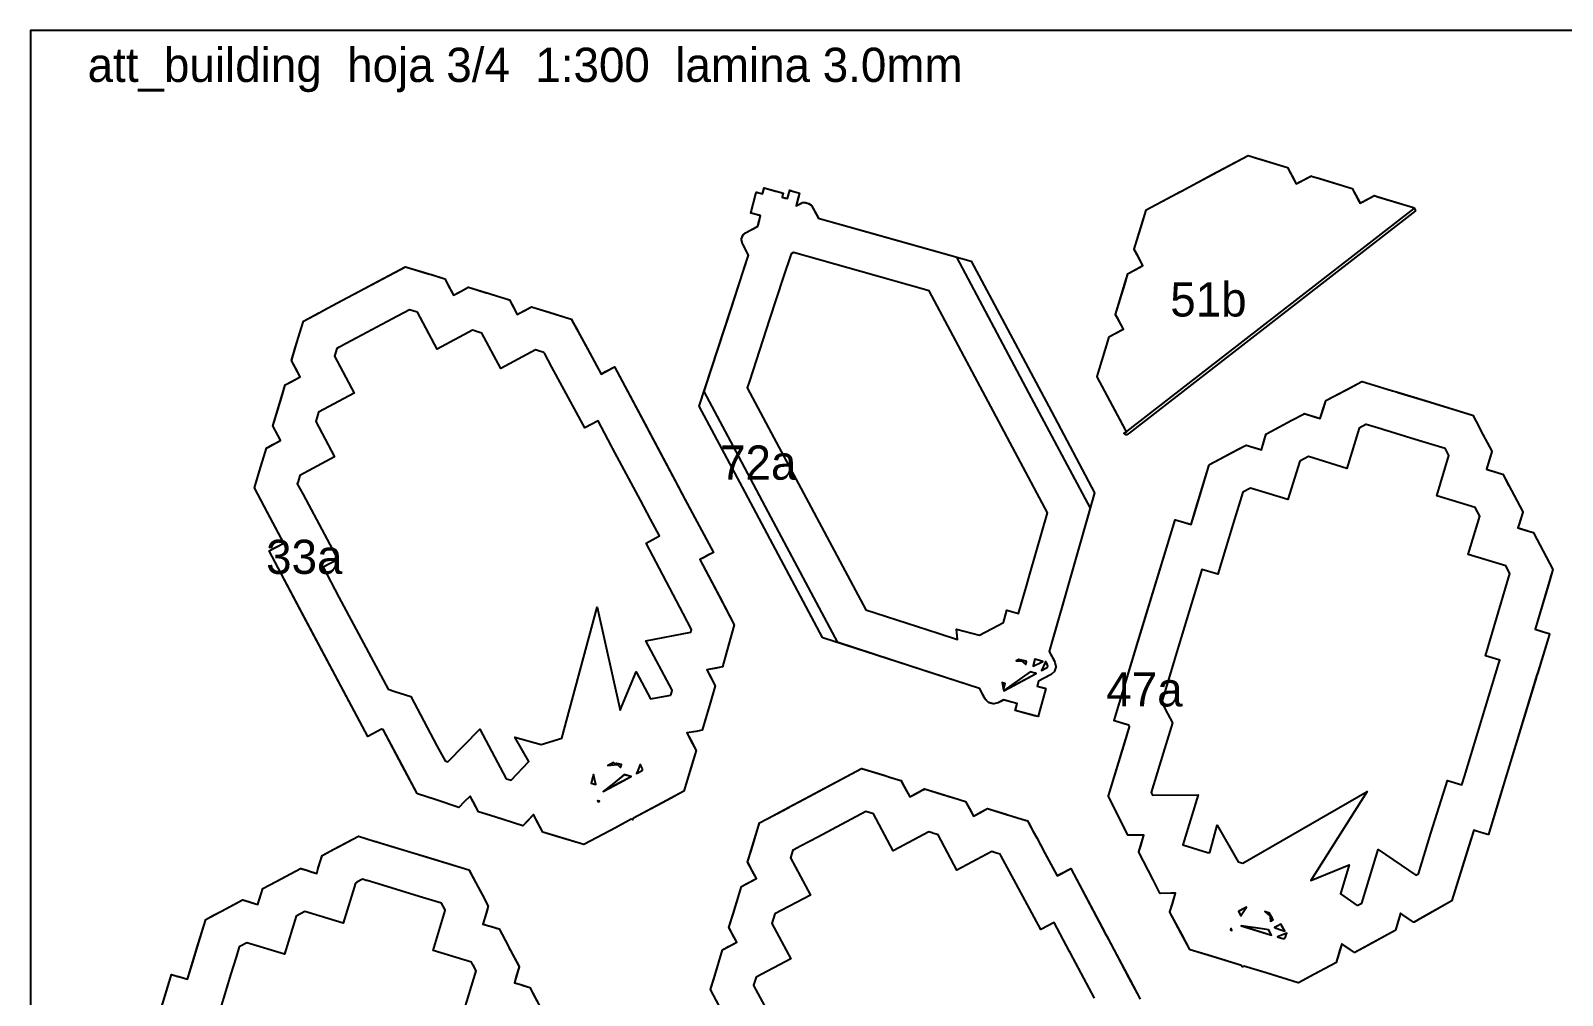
# Model space of a CAD drawing. Header units: millimetres. Extents: x 0 to 500, y 0 to 700.
# Drawn here: x 0 to 268.6, y 530.8 to 700 of the extents above; entities that cross this region are included whole.
import ezdxf
from ezdxf.enums import TextEntityAlignment as Align

# ---------------------------------------------------------------- set-up
doc = ezdxf.new("R2010")
doc.units = ezdxf.units.MM
for name, color, linetype in [('CORTE', 1, 'Continuous'), ('GRABADO', 5, 'Continuous'), ('HOJA', 8, 'Continuous')]:
    doc.layers.add(name, color=color, linetype=linetype)

msp = doc.modelspace()

# ---------------------------------------------------------------- linework, layer by layer
at = {"layer": 'CORTE'}
for points in [[(192.22, 629.73), (192.18, 629.62), (191.47, 630.97), (187.03, 639.29), (187.03, 639.3), (187.03, 639.31), (187.03, 639.31), (187.02, 639.32), (187.02, 639.33), (187.03, 639.34), (187.03, 639.35), (188.84, 645.29), (189.14, 646.28), (189.14, 646.29), (189.15, 646.3), (189.15, 646.3), (189.16, 646.31), (189.17, 646.32), (189.17, 646.32), (189.18, 646.33), (191.33, 647.47), (191.63, 647.63), (190.64, 649.49), (190.27, 650.18), (190.27, 650.18), (190.26, 650.19), (190.26, 650.2), (190.26, 650.21), (190.26, 650.23), (190.26, 650.23), (190.26, 650.23), (191.87, 655.49), (192.44, 657.37), (192.44, 657.37), (192.44, 657.38), (192.45, 657.39), (192.45, 657.39), (192.46, 657.4), (192.46, 657.4), (192.47, 657.41), (194.43, 658.45), (195.06, 658.79), (194.1, 660.59), (193.54, 661.64), (193.54, 661.65), (193.53, 661.66), (193.53, 661.66), (193.53, 661.68), (193.53, 661.69), (193.53, 661.69), (193.53, 661.7), (194.87, 666.08), (195.62, 668.54), (195.62, 668.55), (195.63, 668.56), (195.63, 668.56), (195.64, 668.57), (195.65, 668.58), (195.65, 668.58), (201, 671.43), (201.05, 671.46), (201.86, 671.89), (201.93, 671.92), (207.09, 674.68), (213.49, 678.09), (213.5, 678.09), (213.5, 678.09), (213.51, 678.09), (213.52, 678.1), (213.53, 678.1), (213.53, 678.1), (213.54, 678.09), (215.65, 677.45), (216, 677.34), (220.39, 676.01), (220.39, 676.01), (220.4, 676), (220.41, 676), (220.42, 675.99), (220.42, 675.98), (220.43, 675.98), (220.43, 675.97), (221.58, 673.82), (221.95, 673.12), (222.29, 673.3), (222.48, 673.4), (224.53, 674.5), (224.54, 674.5), (224.55, 674.5), (224.56, 674.5), (224.56, 674.51), (224.57, 674.51), (224.58, 674.5), (224.59, 674.5), (224.59, 674.5), (225.93, 674.1), (225.96, 674.09), (226.23, 674), (231.73, 672.33), (231.73, 672.33), (231.74, 672.32), (231.75, 672.32), (231.75, 672.32), (231.76, 672.31), (231.76, 672.3), (231.76, 672.3), (231.77, 672.29), (232.99, 670), (233.13, 669.74), (233.37, 669.87), (235.58, 671.05), (235.58, 671.05), (235.59, 671.06), (235.6, 671.06), (235.6, 671.06), (235.61, 671.06), (235.62, 671.06), (235.63, 671.06), (235.63, 671.06), (236.44, 670.81), (236.45, 670.81), (242.53, 668.96), (242.57, 668.94), (242.57, 668.94), (242.58, 668.94), (242.59, 668.93), (242.59, 668.93), (242.6, 668.92), (242.6, 668.92), (242.61, 668.91), (242.61, 668.9), (242.62, 668.89), (242.62, 668.88), (242.62, 668.88), (242.62, 668.87), (242.62, 668.86), (242.62, 668.86), (242.62, 668.85), (242.61, 668.84), (242.61, 668.84), (242.61, 668.83), (242.6, 668.82), (242.6, 668.82), (242.59, 668.81), (192.22, 629.73), (192.22, 629.73), (192.22, 629.73)], [(172.1, 582.2), (170.63, 582.6), (170.59, 582.61), (169.7, 582.13), (169.65, 582.1), (168.86, 581.92), (168.81, 581.91), (168.03, 582.14), (167.97, 582.16), (167.42, 582.75), (167.39, 582.79), (166.45, 584.56), (166.41, 584.61), (155.96, 588), (138.9, 593.53), (138.88, 593.55), (124.83, 619.91), (117.25, 634.14), (122.62, 650.57), (125.91, 660.63), (124.9, 662.53), (124.82, 662.68), (124.67, 663.32), (124.66, 663.37), (124.67, 663.42), (124.87, 664.06), (124.9, 664.1), (125.39, 664.55), (127.45, 665.65), (127.52, 665.69), (127.54, 665.74), (128.02, 667.54), (126.43, 667.97), (126.28, 668.01), (127.19, 671.39), (127.23, 671.54), (127.27, 671.67), (127.41, 671.63), (127.45, 671.62), (128.35, 671.38), (128.57, 672.22), (128.58, 672.26), (128.62, 672.4), (131.77, 671.55), (131.97, 671.5), (131.78, 670.79), (132.74, 670.54), (133.13, 671.99), (133.26, 671.95), (134.85, 671.52), (134.24, 669.27), (135.24, 669.8), (135.31, 669.84), (135.86, 669.83), (135.9, 669.83), (136.42, 669.67), (136.45, 669.66), (136.91, 669.36), (136.95, 669.34), (138.08, 667.21), (138.12, 667.13), (148.52, 664.19), (164.94, 659.55), (179, 633.17), (186.58, 618.95), (182.3, 603.99), (181.71, 601.91), (178.63, 591.12), (179.56, 589.37), (179.63, 589.23), (179.81, 588.48), (179.82, 588.43), (179.8, 588.37), (179.58, 587.63), (179.54, 587.6), (178.98, 587.07), (178.87, 587.01), (176.77, 585.9), (176.58, 585.22), (176.57, 585.17), (176.53, 585.03), (177.9, 584.66), (177.92, 584.65), (178.02, 584.63), (176.82, 580.16), (176.77, 579.97), (176.73, 579.81), (176.69, 579.68), (176.38, 579.76), (176.36, 579.77), (176.23, 579.8), (172.65, 580.76), (172.69, 580.88), (172.98, 581.97), (172.1, 582.2)], [(174.68, 602.78), (175.21, 604.66), (178.3, 615.44), (168.84, 633.18), (157.56, 654.36), (145.6, 657.74), (133.78, 661.09), (133.49, 660.94), (133.49, 660.94), (133.35, 660.86), (131.98, 656.68), (129.6, 649.38), (126.05, 638.54), (125.67, 637.37), (130.36, 628.57), (135.05, 619.77), (146.44, 598.44), (159.14, 594.33), (162.56, 593.22), (162.36, 595.04), (166.4, 593.96), (169.63, 595.68), (170.6, 596.2), (171.18, 598.34), (173.25, 597.78), (174.68, 602.78)], [(95.8, 647.59), (96.31, 646.64), (97.7, 644.07), (100.03, 639.77), (100.79, 640.18), (102.39, 641.03), (108.21, 630.1), (108.39, 629.77), (112.92, 621.26), (114.74, 617.85), (119.73, 608.49), (118.66, 607.92), (118.65, 607.91), (117.87, 607.5), (117.36, 607.23), (120.78, 600.74), (123.39, 595.78), (122.51, 592.61), (121.34, 588.42), (121.31, 588.39), (120.08, 588.16), (118.57, 587.87), (119.38, 586.35), (120.04, 585.11), (119.2, 582.21), (117.77, 577.28), (116.71, 577.1), (115.08, 576.82), (116.08, 574.93), (116.72, 573.75), (116.01, 571.43), (114.53, 566.58), (111.66, 565.05), (105.7, 561.87), (105.69, 561.85), (105.63, 561.6), (105.48, 561.64), (105.34, 561.68), (102.68, 560.26), (96.99, 557.23), (92.14, 558.71), (89.83, 559.42), (88.68, 561.57), (88.19, 562.49), (87.05, 561.3), (86.3, 560.52), (81.41, 562.08), (78.54, 563), (77.58, 564.8), (77.07, 565.76), (75.99, 564.66), (75.09, 563.75), (70.94, 565.13), (67.82, 566.16), (67.8, 566.18), (65.23, 571.02), (61.82, 577.4), (61.72, 577.44), (61.66, 577.45), (61.55, 577.49), (60, 576.66), (59.15, 576.21), (47.56, 597.96), (41.81, 608.75), (42.89, 609.33), (42.99, 609.38), (44.39, 610.12), (41.47, 615.6), (39.23, 619.8), (40.15, 622.81), (41.36, 626.79), (42.47, 627.39), (43.84, 628.11), (43.36, 629.02), (42.47, 630.69), (43.28, 633.36), (44.66, 637.88), (45.67, 638.42), (47.27, 639.27), (46.81, 640.15), (45.74, 642.15), (46.42, 644.38), (47.84, 649.05), (50.55, 650.5), (50.58, 650.51), (50.98, 650.73), (51.01, 650.74), (53.6, 652.12), (65.73, 658.58), (69.74, 657.36), (70.4, 657.16), (72.63, 656.48), (73.22, 655.38), (74.16, 653.6), (75.07, 654.09), (75.53, 654.33), (76.78, 655), (80.01, 654.01), (80.08, 653.99), (80.74, 653.79), (83.97, 652.8), (84.69, 651.44), (85.34, 650.23), (86.49, 650.84), (87.82, 651.55), (91.05, 650.56), (91.08, 650.55), (94.62, 649.47), (94.81, 649.42), (95.04, 648.99), (95.8, 647.59)], [(112.27, 583.44), (112.43, 584.01), (112.52, 584.33), (107.91, 592.99), (115.76, 594.47), (115.9, 594.98), (114.44, 597.75), (107.93, 610.13), (110.26, 611.37), (108.69, 614.31), (106.93, 617.62), (102.05, 626.78), (101.87, 627.11), (99.5, 631.56), (97.18, 630.32), (91.43, 640.96), (90.09, 643.43), (90.02, 643.56), (88.91, 643.9), (88.88, 643.91), (88.55, 644.01), (82.45, 640.76), (79.15, 646.95), (78.57, 647.13), (78.02, 647.3), (77.93, 647.33), (77.92, 647.33), (77.89, 647.34), (77.51, 647.45), (71.28, 644.13), (67.82, 650.63), (67.61, 650.69), (66.46, 651.04), (63.37, 649.39), (57.21, 646.11), (54.48, 644.66), (54.4, 644.61), (53.99, 644.4), (53.69, 644.24), (53.28, 642.89), (56.74, 636.39), (50.51, 633.07), (50.02, 631.46), (50.01, 631.42), (53.31, 625.23), (47.21, 621.98), (46.89, 620.93), (46.77, 620.54), (47.77, 618.66), (53.86, 607.24), (51.28, 605.87), (54.06, 600.66), (62.68, 584.48), (63.88, 584.1), (66.67, 583.19), (71.26, 574.58), (72.68, 571.93), (73.16, 571.77), (78.76, 577.46), (83.38, 568.8), (83.7, 568.7), (84.26, 568.52), (87.38, 571.79), (84.91, 576.08), (89.56, 574.82), (93.17, 575.91), (99.35, 598.86), (103.36, 580.81), (106.21, 587.51), (108.71, 582.83), (112.27, 583.44)], [(228.94, 536.55), (228.94, 536.54), (228.93, 536.53), (228.93, 536.53), (228.93, 536.52), (228.92, 536.51), (228.91, 536.51), (228.91, 536.51), (225.17, 534.51), (222.35, 533.01), (222.34, 533.01), (222.34, 533.01), (222.33, 533), (222.32, 533), (222.32, 533), (222.31, 533), (222.3, 533), (222.29, 533.01), (216.84, 534.67), (212.75, 535.91), (212.69, 535.88), (212.57, 535.81), (212.57, 535.81), (212.56, 535.81), (212.55, 535.8), (212.55, 535.8), (212.54, 535.8), (212.53, 535.8), (212.52, 535.8), (212.52, 535.81), (212.51, 535.81), (212.5, 535.81), (212.5, 535.81), (212.49, 535.82), (212.49, 535.82), (212.48, 535.83), (212.48, 535.84), (212.47, 535.84), (212.4, 535.96), (212.36, 536.03), (207.23, 537.6), (203.34, 538.78), (203.33, 538.78), (203.33, 538.79), (203.32, 538.79), (203.31, 538.8), (203.31, 538.8), (203.3, 538.81), (203.3, 538.81), (203.3, 538.82), (201.79, 541.64), (199.8, 545.38), (199.8, 545.38), (199.8, 545.39), (199.79, 545.39), (199.79, 545.4), (199.79, 545.42), (199.79, 545.43), (199.8, 545.43), (200.24, 546.9), (200.8, 548.74), (199.95, 548.72), (198.12, 548.67), (198.11, 548.67), (198.11, 548.68), (198.1, 548.68), (198.09, 548.68), (198.08, 548.68), (198.08, 548.69), (198.07, 548.69), (198.07, 548.7), (198.06, 548.7), (198.05, 548.71), (196.78, 551.19), (194.35, 555.89), (194.35, 555.9), (194.35, 555.91), (194.34, 555.92), (194.34, 555.93), (194.35, 555.94), (194.67, 557), (195.25, 558.91), (194.67, 558.9), (192.48, 558.89), (192.47, 558.89), (192.47, 558.89), (192.46, 558.89), (192.45, 558.89), (192.44, 558.9), (192.44, 558.9), (192.43, 558.91), (192.43, 558.91), (192.42, 558.91), (192.42, 558.92), (192.41, 558.93), (191.6, 560.55), (189.01, 565.72), (189, 565.73), (189, 565.74), (189, 565.75), (189, 565.76), (189, 565.77), (191.83, 575.04), (192.71, 577.92), (192.69, 577.95), (192.68, 577.97), (192.58, 578.18), (191.55, 578.49), (190.05, 578.95), (190.04, 578.95), (190.03, 578.95), (190.03, 578.96), (190.02, 578.96), (190.02, 578.97), (190.01, 578.97), (190.01, 578.98), (190, 578.98), (190, 578.99), (190, 579), (189.99, 579.01), (189.99, 579.02), (190, 579.03), (194.42, 593.56), (200.7, 614.17), (200.7, 614.17), (200.71, 614.18), (200.71, 614.19), (200.72, 614.19), (200.72, 614.2), (200.73, 614.2), (200.73, 614.21), (200.74, 614.21), (200.75, 614.21), (200.75, 614.22), (200.76, 614.22), (200.77, 614.22), (200.77, 614.22), (200.78, 614.22), (200.79, 614.22), (200.8, 614.22), (202.75, 613.62), (202.92, 613.57), (203.52, 613.39), (204.26, 615.83), (206.7, 623.85), (206.71, 623.86), (206.71, 623.86), (206.71, 623.87), (206.71, 623.87), (206.72, 623.88), (206.73, 623.89), (206.74, 623.89), (211.61, 626.49), (213.14, 627.3), (213.14, 627.3), (213.15, 627.31), (213.16, 627.31), (213.17, 627.31), (213.18, 627.31), (213.19, 627.31), (213.19, 627.31), (215.27, 626.67), (215.85, 626.5), (216.39, 628.28), (216.69, 629.26), (216.69, 629.26), (216.7, 629.27), (216.7, 629.28), (216.71, 629.29), (216.72, 629.3), (216.72, 629.3), (216.73, 629.3), (221.04, 631.6), (223.31, 632.81), (223.31, 632.81), (223.32, 632.81), (223.33, 632.82), (223.34, 632.82), (223.34, 632.82), (223.35, 632.82), (223.36, 632.82), (225.25, 632.24), (226.17, 631.96), (226.69, 633.69), (227.11, 635.05), (227.11, 635.06), (227.11, 635.07), (227.12, 635.07), (227.13, 635.08), (227.14, 635.09), (227.14, 635.09), (227.14, 635.1), (230.74, 637.01), (233.45, 638.46), (233.46, 638.46), (233.47, 638.47), (233.48, 638.47), (233.5, 638.47), (233.51, 638.47), (233.51, 638.46), (238.66, 636.89), (238.72, 636.88), (239.5, 636.64), (239.56, 636.62), (244.53, 635.11), (252.84, 632.57), (252.85, 632.57), (252.86, 632.57), (252.86, 632.56), (252.87, 632.56), (252.88, 632.55), (252.88, 632.55), (252.89, 632.54), (254.13, 630.21), (254.33, 629.82), (256.25, 626.23), (256.25, 626.22), (256.26, 626.21), (256.26, 626.2), (256.26, 626.19), (256.26, 626.18), (256.26, 626.18), (256.26, 626.17), (255.62, 624.1), (255.31, 623.08), (255.82, 622.92), (256.09, 622.84), (258.11, 622.22), (258.12, 622.22), (258.13, 622.22), (258.13, 622.21), (258.14, 622.21), (258.15, 622.2), (258.15, 622.2), (258.16, 622.19), (258.16, 622.19), (259.02, 620.57), (259.04, 620.54), (259.22, 620.2), (261.67, 615.61), (261.67, 615.6), (261.67, 615.59), (261.67, 615.58), (261.67, 615.58), (261.68, 615.57), (261.67, 615.56), (261.67, 615.56), (261.67, 615.55), (260.99, 613.3), (260.83, 612.79), (261.31, 612.64), (263.49, 611.98), (263.49, 611.98), (263.5, 611.97), (263.51, 611.97), (263.51, 611.97), (263.52, 611.96), (263.52, 611.95), (263.53, 611.95), (263.53, 611.94), (264.19, 610.71), (264.2, 610.69), (266.91, 605.61), (266.94, 605.55), (266.94, 605.54), (266.94, 605.53), (266.95, 605.52), (266.95, 605.52), (266.95, 605.51), (266.95, 605.5), (266.95, 605.5), (266.95, 605.49), (266.89, 605.31), (266.7, 604.67), (266.57, 604.24), (266.22, 603.06), (263.82, 595.01), (265.28, 594.57), (266.31, 594.25), (266.31, 594.25), (266.32, 594.25), (266.33, 594.24), (266.33, 594.24), (266.34, 594.23), (266.34, 594.23), (266.35, 594.22), (266.35, 594.22), (266.35, 594.21), (266.36, 594.2), (266.36, 594.19), (266.36, 594.19), (266.36, 594.18), (266.36, 594.17), (266.36, 594.17), (266.36, 594.16), (264.14, 586.88), (264.07, 586.66), (258.24, 567.54), (257.55, 565.26), (255.65, 559.03), (255.65, 559.02), (255.65, 559.02), (255.64, 559.01), (255.64, 559), (255.63, 559), (255.63, 559), (255.62, 558.99), (255.62, 558.99), (255.61, 558.98), (255.6, 558.98), (255.59, 558.98), (255.59, 558.98), (255.58, 558.98), (255.57, 558.98), (255.56, 558.98), (255.56, 558.98), (254.89, 559.19), (254.88, 559.19), (253.38, 559.65), (253.07, 559.74), (252.17, 556.85), (249.24, 547.41), (249.24, 547.4), (249.24, 547.4), (249.24, 547.39), (249.23, 547.39), (249.23, 547.38), (249.22, 547.37), (249.22, 547.37), (249.21, 547.37), (244.18, 544.52), (242.6, 543.63), (242.59, 543.63), (242.59, 543.63), (242.58, 543.63), (242.57, 543.62), (242.56, 543.62), (242.55, 543.62), (242.55, 543.63), (242.54, 543.63), (242.53, 543.63), (242.53, 543.63), (242.52, 543.64), (240.71, 544.87), (240.23, 545.2), (240.04, 544.57), (239.33, 542.24), (239.33, 542.23), (239.32, 542.22), (239.32, 542.22), (239.32, 542.21), (239.31, 542.21), (239.31, 542.2), (239.3, 542.2), (239.29, 542.19), (234.66, 539.64), (232.22, 538.3), (232.22, 538.3), (232.21, 538.3), (232.2, 538.29), (232.19, 538.29), (232.19, 538.29), (232.18, 538.29), (232.17, 538.29), (232.16, 538.3), (232.16, 538.3), (232.15, 538.3), (232.14, 538.31), (230.65, 539.36), (229.95, 539.85), (229.62, 538.78), (228.94, 536.55), (228.94, 536.55)], [(232.64, 546.53), (233.46, 546.98), (236.32, 556.36), (242.9, 551.86), (243.38, 552.13), (245.58, 559.22), (248.45, 568.47), (250.97, 567.7), (251.43, 569.2), (257.48, 589.03), (257.54, 589.25), (257.64, 589.57), (255.12, 590.34), (259.42, 604.76), (258.7, 606.12), (252.09, 608.13), (254.14, 614.85), (253.33, 616.36), (246.58, 618.42), (248.72, 625.47), (248.1, 626.64), (248.06, 626.71), (242.83, 628.3), (237.7, 629.87), (237.64, 629.89), (236.8, 630.14), (234.2, 630.92), (234.16, 630.9), (232.97, 630.26), (230.82, 623.22), (224.07, 625.28), (222.55, 624.46), (220.5, 617.76), (213.9, 619.77), (212.56, 619.05), (210.88, 613.54), (208.17, 604.65), (205.38, 605.5), (200.93, 590.9), (198.35, 582.27), (198.93, 581.13), (200.23, 578.59), (198.62, 573.3), (196.52, 566.36), (196.74, 565.92), (204.73, 565.99), (202.05, 557.2), (206.4, 555.87), (206.81, 555.88), (208.09, 560.66), (211.79, 554.23), (212.58, 553.99), (234.41, 566.56), (224.48, 550.96), (231.24, 553.68), (229.69, 548.61), (232.64, 546.53)], [(174.67, 589.35), (174.49, 589.4), (173.32, 589.71), (172.9, 589.49), (172.86, 589.47), (173.79, 589.47), (174.53, 588.83), (174.53, 588.84), (174.67, 589.35)], [(176.32, 589.7), (176.12, 589.76), (175.82, 588.63), (175.79, 588.54), (177.25, 589.25), (177.51, 589.38), (176.32, 589.7)], [(178.16, 588.22), (178.19, 588.25), (178.35, 588.4), (178.35, 588.4), (178.38, 588.48), (178.37, 588.51), (178.32, 588.73), (178.25, 588.86), (177.98, 589.37), (177.9, 589.17), (177.3, 587.76), (178.16, 588.22)], [(170.91, 585.49), (170.67, 585.56), (170.35, 585.64), (170.62, 584.42), (170.91, 585.49)], [(170.66, 584.25), (170.66, 584.22), (171.65, 584.75), (176.35, 587.25), (176.19, 587.29), (175.27, 587.54), (170.66, 584.25)], [(98.7, 569.52), (98.59, 569.1), (98.29, 567.99), (98.87, 567.84), (99.09, 567.78), (98.7, 569.52)], [(104.29, 569.45), (104.19, 569.47), (104.07, 569.51), (102.21, 567.93), (100.38, 566.56), (103.24, 568.09), (105.29, 569.18), (104.29, 569.45)], [(103.56, 571.08), (103.61, 571.27), (102.79, 571.49), (102.5, 571.4), (102.24, 571.63), (101.94, 571.47), (101.34, 571.15), (101.24, 571.1), (102.85, 571.3), (103.09, 571.09), (103.47, 570.76), (103.56, 571.08)], [(106.46, 570.22), (106.24, 569.68), (106.71, 569.94), (107.1, 570.15), (107.23, 570.26), (107.29, 570.32), (107.31, 570.38), (107.32, 570.4), (107.28, 570.56), (107.26, 570.66), (107, 571.14), (106.92, 571.29), (106.46, 570.22)], [(99.52, 564.89), (99.44, 564.91), (99.5, 564.81), (99.55, 564.71), (99.76, 564.83), (99.52, 564.89)], [(212.4, 545.01), (213.21, 546.27), (212.56, 545.9), (211.84, 545.48), (212.25, 544.77), (212.4, 545.01)], [(215.95, 542.47), (212.31, 542.99), (214.38, 542.36), (217.62, 541.37), (217.26, 542), (217.09, 542.3), (215.95, 542.47)], [(217.64, 543.88), (217.92, 544.04), (217.62, 544.57), (217.39, 544.72), (217.4, 544.55), (217.45, 543.78), (217.64, 543.88)], [(219.57, 542.72), (219.23, 543.31), (218.6, 542.94), (218.14, 542.68), (219.08, 542.36), (219.95, 542.06), (219.57, 542.72)], [(210.57, 542.33), (210.47, 542.5), (210.46, 542.45), (210.41, 542.27), (210.57, 542.22), (210.64, 542.2), (210.57, 542.33)], [(219.51, 541.41), (218.65, 541.06), (218.98, 540.96), (219.59, 540.77), (219.71, 540.77), (219.85, 540.77), (219.88, 540.78), (219.93, 540.81), (219.99, 540.9), (220.06, 541.03), (220.18, 541.41), (220.27, 541.71), (219.51, 541.41)]]:
    msp.add_lwpolyline(points, close=True, dxfattribs=at)
for points in [[(121.23, 528.06), (119.23, 531.8), (120.05, 534.48), (121.36, 538.79), (122.35, 539.32), (123.84, 540.11), (123.42, 540.91), (122.47, 542.69), (123.19, 545.07), (124.66, 549.88), (125.56, 550.36), (127.27, 551.27), (126.86, 552.04), (125.74, 554.15), (126.34, 556.14), (127.84, 561.05), (130.25, 562.34), (130.28, 562.35), (130.64, 562.54), (130.67, 562.56), (132.97, 563.79), (145.73, 570.58), (149.95, 569.3), (150.64, 569.09), (152.63, 568.48), (153.16, 567.5), (154.16, 565.6), (155.14, 566.12), (155.62, 566.38), (156.78, 567), (160.22, 565.95), (160.29, 565.92), (160.99, 565.71), (163.97, 564.8), (164.64, 563.55), (165.34, 562.23), (166.6, 562.9), (167.82, 563.55), (171.32, 562.48), (171.35, 562.47), (174.61, 561.48), (174.81, 561.42), (175.06, 560.96), (175.88, 559.44), (175.88, 559.44), (176.44, 558.41), (177.94, 555.62), (180.03, 551.77), (180.7, 552.13), (182.39, 553.03), (188.52, 541.51), (188.71, 541.16), (192.55, 533.95), (194.47, 530.36)], [(186.56, 530.31), (182.37, 538.17), (182.19, 538.51), (179.5, 543.56), (177.18, 542.32), (171.67, 552.52), (170.22, 555.2), (170.02, 555.56), (169.18, 555.82), (169.15, 555.83), (169.15, 555.83), (169.03, 555.86), (168.55, 556.01), (162.45, 552.76), (159.15, 558.95), (158.83, 559.05), (158.14, 559.26), (158.09, 559.28), (157.51, 559.45), (151.28, 556.13), (147.82, 562.63), (146.46, 563.04), (138.07, 558.57), (136.58, 557.78), (136.35, 557.65), (134.13, 556.47), (134.11, 556.46), (134.1, 556.46), (133.84, 556.32), (133.69, 556.24), (133.69, 556.24), (133.28, 554.89), (136.74, 548.39), (130.51, 545.07), (130.01, 543.42), (133.31, 537.23), (127.21, 533.98), (126.79, 532.61), (126.77, 532.54), (127.53, 531.12), (129.04, 528.29)], [(21.36, 523.42), (24.72, 534.47), (25.84, 534.13), (25.93, 534.11), (27.52, 533.62), (29.4, 539.81), (30.71, 544.11), (33.34, 545.51), (37.16, 547.55), (38.3, 547.2), (39.85, 546.73), (40.13, 547.65), (40.7, 549.52), (43.03, 550.76), (47.33, 553.06), (48.37, 552.74), (50.17, 552.19), (50.44, 553.08), (51.12, 555.32), (53.06, 556.35), (57.48, 558.71), (60.26, 557.86), (60.29, 557.85), (60.7, 557.73), (60.73, 557.72), (63.39, 556.91), (76.87, 552.8), (78.89, 549.01), (79.23, 548.38), (80.26, 546.43), (79.92, 545.3), (79.31, 543.31), (80.33, 543), (80.84, 542.85), (82.15, 542.45), (83.79, 539.37), (83.82, 539.31), (84.16, 538.68), (85.68, 535.81), (85.25, 534.39), (84.83, 533.02), (86.14, 532.63), (87.52, 532.2), (89.17, 529.1)], [(76.09, 528.37), (78.14, 535.08), (77.92, 535.5), (77.77, 535.78), (77.59, 536.11), (77.57, 536.15), (77.33, 536.6), (70.58, 538.66), (72.71, 545.65), (72.72, 545.7), (72.67, 545.81), (72.06, 546.95), (68.16, 548.13), (61.69, 550.11), (59.04, 550.92), (58.88, 550.96), (58.88, 550.96), (58.85, 550.97), (58.56, 551.06), (58.38, 551.12), (58.21, 551.17), (57.19, 550.62), (56.97, 550.5), (54.82, 543.46), (48.07, 545.52), (46.55, 544.71), (44.5, 538), (37.9, 540.01), (36.78, 539.41), (36.56, 539.3), (36.02, 537.52), (35.12, 534.57), (32.17, 524.89)]]:
    msp.add_lwpolyline(points, dxfattribs=at)
at = {"layer": 'GRABADO'}
for points in [[(187.03, 639.29), (187.03, 639.3), (187.03, 639.31), (187.03, 639.31), (187.02, 639.32), (187.02, 639.33), (187.03, 639.34), (187.03, 639.35), (188.89, 645.45), (189.14, 646.28), (189.14, 646.29), (189.15, 646.3), (189.15, 646.3), (189.16, 646.31), (189.17, 646.32), (189.17, 646.32), (189.18, 646.33), (191.39, 647.51), (191.63, 647.63), (190.61, 649.55), (190.27, 650.18), (190.27, 650.18), (190.26, 650.19), (190.26, 650.2), (190.26, 650.21), (190.26, 650.23), (190.26, 650.23), (190.26, 650.23), (191.91, 655.64), (192.44, 657.37), (192.44, 657.37), (192.44, 657.38), (192.45, 657.39), (192.45, 657.39), (192.46, 657.4), (192.46, 657.4), (192.47, 657.41), (194.48, 658.48), (195.06, 658.79), (194.07, 660.65), (193.54, 661.64), (193.54, 661.65), (193.53, 661.66), (193.53, 661.66), (193.53, 661.68), (193.53, 661.69), (193.53, 661.69), (193.53, 661.7), (194.91, 666.2), (195.62, 668.54), (195.62, 668.55), (195.63, 668.56), (195.63, 668.56), (195.64, 668.57), (195.65, 668.58), (195.65, 668.58), (201.15, 671.51), (201.2, 671.54), (202.04, 671.98), (202.1, 672.02), (207.4, 674.84), (213.49, 678.09), (213.5, 678.09), (213.5, 678.09), (213.51, 678.09), (213.52, 678.1), (213.53, 678.1), (213.53, 678.1), (213.54, 678.09), (215.55, 677.48), (215.88, 677.38), (220.39, 676.01), (220.39, 676.01), (220.4, 676), (220.41, 676), (220.42, 675.99), (220.42, 675.98), (220.43, 675.98), (220.43, 675.97), (221.61, 673.76), (221.95, 673.12), (222.26, 673.28), (222.43, 673.38), (224.53, 674.5), (224.54, 674.5), (224.55, 674.5), (224.56, 674.5), (224.56, 674.51), (224.57, 674.51), (224.58, 674.5), (224.59, 674.5), (224.59, 674.5), (225.82, 674.13), (225.85, 674.12), (226.11, 674.04), (231.73, 672.33), (231.73, 672.33), (231.74, 672.32), (231.75, 672.32), (231.75, 672.32), (231.76, 672.31), (231.76, 672.3), (231.76, 672.3), (231.77, 672.29), (233.02, 669.95), (233.13, 669.74), (233.32, 669.85), (235.58, 671.05), (235.58, 671.05), (235.59, 671.06), (235.6, 671.06), (235.6, 671.06), (235.61, 671.06), (235.62, 671.06), (235.63, 671.06), (235.63, 671.06), (236.31, 670.85), (236.31, 670.85), (242.53, 668.95), (242.57, 668.94), (242.57, 668.94), (242.57, 668.94), (242.58, 668.94), (242.58, 668.94), (242.59, 668.94), (242.59, 668.93), (242.59, 668.93), (242.59, 668.93), (242.6, 668.93), (242.6, 668.92), (242.6, 668.92), (242.6, 668.92), (242.6, 668.92), (242.6, 668.92), (242.6, 668.92), (242.6, 668.92), (242.6, 668.92), (242.61, 668.91), (242.61, 668.91), (242.66, 668.82), (242.82, 668.53), (242.88, 668.41), (192.64, 629.42), (192.64, 629.42), (192.62, 629.38), (192.59, 629.34), (192.56, 629.3), (192.53, 629.26), (192.49, 629.23), (192.46, 629.2), (192.41, 629.18), (192.37, 629.16), (192.32, 629.14), (192.28, 629.13), (192.23, 629.13), (192.18, 629.12), (192.13, 629.13), (192.08, 629.13), (192.03, 629.15), (191.99, 629.16), (191.95, 629.18), (191.9, 629.21), (191.86, 629.24), (191.83, 629.27), (191.8, 629.31), (191.77, 629.35), (191.74, 629.39), (191.73, 629.41), (191.74, 629.41), (191.93, 629.51), (192.18, 629.64), (191.59, 630.74), (187.03, 639.29)], [(169.76, 582.16), (169.72, 582.14), (169.65, 582.1), (168.91, 581.93), (168.81, 581.91), (168.08, 582.13), (167.97, 582.16), (167.96, 582.17), (167.96, 582.17), (167.9, 582.24), (167.45, 582.72), (167.4, 582.78), (167.39, 582.79), (167.39, 582.79), (167.39, 582.79), (167.12, 583.29), (166.51, 584.44), (166.41, 584.61), (156.98, 587.67), (141.59, 592.66), (141.59, 592.66), (141.56, 592.66), (141.55, 592.69), (141.55, 592.69), (128.87, 616.48), (124.18, 625.28), (118.09, 636.71), (119.4, 640.71), (122.94, 651.55), (125.33, 658.85), (125.91, 660.63), (125, 662.34), (124.82, 662.68), (124.82, 662.68), (124.82, 662.68), (124.68, 663.28), (124.66, 663.37), (124.68, 663.46), (124.77, 663.76), (124.86, 664.05), (124.86, 664.05), (124.87, 664.06), (124.88, 664.07), (124.88, 664.07), (124.93, 664.13), (125.38, 664.54), (125.38, 664.54), (125.39, 664.55), (125.39, 664.55), (125.39, 664.55), (127.29, 665.56), (127.32, 665.58), (127.52, 665.69), (127.53, 665.72), (127.57, 665.84), (127.82, 666.8), (128.02, 667.54), (127.74, 667.61), (126.52, 667.94), (126.28, 668.01), (127.14, 671.21), (127.23, 671.54), (127.24, 671.56), (127.25, 671.6), (127.25, 671.6), (127.27, 671.67), (127.34, 671.65), (127.34, 671.65), (127.4, 671.64), (127.43, 671.63), (127.5, 671.61), (128.35, 671.38), (128.56, 672.16), (128.58, 672.26), (128.62, 672.4), (130.61, 671.86), (131.61, 671.59), (131.76, 671.56), (131.97, 671.5), (131.95, 671.43), (131.95, 671.43), (131.88, 671.19), (131.78, 670.79), (132.34, 670.64), (132.71, 670.54), (132.74, 670.54), (132.75, 670.6), (133.07, 671.78), (133.11, 671.92), (133.11, 671.92), (133.13, 671.99), (133.3, 671.94), (133.35, 671.93), (134.04, 671.74), (134.85, 671.52), (134.68, 670.93), (134.25, 669.32), (134.24, 669.27), (135.16, 669.76), (135.25, 669.8), (135.29, 669.83), (135.3, 669.83), (135.3, 669.83), (135.31, 669.84), (135.83, 669.83), (135.86, 669.83), (135.89, 669.83), (135.89, 669.83), (135.9, 669.83), (135.91, 669.82), (135.91, 669.82), (136.11, 669.76), (136.39, 669.68), (136.43, 669.66), (136.44, 669.66), (136.44, 669.66), (136.45, 669.66), (136.46, 669.65), (136.46, 669.65), (136.88, 669.38), (136.93, 669.35), (136.93, 669.35), (136.95, 669.34), (136.96, 669.32), (136.96, 669.32), (137.75, 667.83), (138.01, 667.34), (138.04, 667.29), (138.12, 667.13), (147.51, 664.48), (162.23, 660.32), (162.33, 660.29), (162.35, 660.26), (162.35, 660.26), (162.35, 660.26), (175.02, 636.47), (185.8, 616.24), (181.94, 602.73), (181.41, 600.86), (178.63, 591.12), (179.47, 589.54), (179.63, 589.23), (179.8, 588.53), (179.82, 588.43), (179.79, 588.33), (179.58, 587.63), (179.5, 587.56), (178.98, 587.07), (178.73, 586.94), (176.77, 585.9), (176.6, 585.26), (176.57, 585.16), (176.53, 585.03), (177.83, 584.68), (177.89, 584.66), (178.02, 584.63), (176.88, 580.39), (176.77, 579.96), (176.72, 579.8), (176.69, 579.68), (176.4, 579.76), (176.33, 579.77), (176.05, 579.85), (172.65, 580.76), (172.7, 580.94), (172.98, 581.97), (172.96, 581.97), (172.1, 582.2), (170.71, 582.58), (170.59, 582.61), (170.12, 582.35), (169.76, 582.16)], [(41.7, 626.97), (42.53, 627.42), (43.84, 628.11), (43.68, 628.42), (43.33, 629.07), (42.48, 630.66), (42.48, 630.67), (42.48, 630.67), (42.47, 630.69), (42.68, 631.38), (43.33, 633.5), (44.15, 636.2), (44.66, 637.88), (45.72, 638.45), (47.27, 639.27), (46.78, 640.2), (45.75, 642.13), (45.75, 642.13), (45.75, 642.13), (45.74, 642.15), (45.78, 642.28), (46.45, 644.5), (47.15, 646.8), (47.84, 649.05), (50.7, 650.57), (50.7, 650.57), (50.73, 650.59), (51.11, 650.79), (51.16, 650.82), (51.19, 650.84), (53.92, 652.29), (60.08, 655.57), (65.7, 658.57), (65.71, 658.57), (65.71, 658.57), (65.73, 658.58), (65.76, 658.58), (65.76, 658.58), (69.63, 657.4), (70.02, 657.28), (70.28, 657.2), (72.63, 656.48), (72.64, 656.46), (72.64, 656.46), (73, 655.78), (73.25, 655.32), (74.16, 653.6), (75.04, 654.07), (75.4, 654.26), (75.48, 654.31), (76.75, 654.98), (76.75, 654.98), (76.76, 654.98), (76.78, 655), (79.91, 654.04), (79.96, 654.03), (79.97, 654.02), (80.06, 653.99), (80.61, 653.83), (83.2, 653.04), (83.94, 652.81), (83.94, 652.81), (83.97, 652.8), (84.37, 652.05), (84.72, 651.39), (84.88, 651.1), (85.34, 650.23), (85.82, 650.48), (86.44, 650.82), (87.45, 651.35), (87.82, 651.55), (89.94, 650.9), (90.92, 650.6), (90.95, 650.6), (94.63, 649.47), (94.71, 649.45), (94.81, 649.42), (94.82, 649.4), (94.82, 649.4), (94.83, 649.39), (95.03, 649.01), (95.76, 647.67), (96.25, 646.75), (97.58, 644.29), (100.03, 639.77), (100.83, 640.2), (102.39, 641.03), (108.05, 630.4), (108.22, 630.07), (113.11, 620.91), (114.87, 617.6), (119.73, 608.49), (118.68, 607.93), (118.68, 607.93), (117.85, 607.49), (117.36, 607.23), (120.64, 601.02), (123.39, 595.78), (122.46, 592.44), (121.34, 588.42), (121.31, 588.39), (120.01, 588.14), (118.57, 587.87), (119.34, 586.42), (120.04, 585.11), (119.15, 582.06), (117.77, 577.28), (116.65, 577.09), (115.08, 576.82), (116.05, 575), (116.72, 573.75), (115.97, 571.3), (114.53, 566.58), (111.51, 564.97), (105.7, 561.87), (105.69, 561.85), (105.63, 561.6), (105.47, 561.65), (105.34, 561.68), (102.54, 560.19), (96.99, 557.23), (92.27, 558.67), (89.83, 559.42), (88.71, 561.52), (88.19, 562.49), (87.08, 561.34), (86.3, 560.52), (81.57, 562.03), (78.54, 563), (77.61, 564.75), (77.07, 565.76), (76.04, 564.71), (75.09, 563.75), (71.11, 565.07), (67.82, 566.16), (67.8, 566.18), (65.08, 571.29), (61.82, 577.4), (61.72, 577.44), (61.67, 577.45), (61.55, 577.49), (60.04, 576.69), (59.15, 576.21), (47.88, 597.37), (41.81, 608.75), (42.95, 609.36), (43.05, 609.41), (44.39, 610.12), (41.59, 615.37), (39.23, 619.8), (40.2, 622.97), (41.36, 626.79), (41.39, 626.81), (41.39, 626.81), (41.7, 626.97)], [(206.7, 623.85), (206.71, 623.86), (206.71, 623.86), (206.71, 623.87), (206.71, 623.87), (206.72, 623.88), (206.73, 623.89), (206.74, 623.89), (211.76, 626.57), (213.14, 627.3), (213.14, 627.3), (213.15, 627.31), (213.16, 627.31), (213.17, 627.31), (213.18, 627.31), (213.19, 627.31), (213.19, 627.31), (215.33, 626.65), (215.85, 626.5), (216.41, 628.34), (216.69, 629.26), (216.69, 629.26), (216.7, 629.27), (216.7, 629.28), (216.71, 629.29), (216.72, 629.3), (216.72, 629.3), (216.73, 629.3), (221.17, 631.67), (223.31, 632.81), (223.31, 632.81), (223.32, 632.81), (223.33, 632.82), (223.34, 632.82), (223.34, 632.82), (223.35, 632.82), (223.36, 632.82), (225.31, 632.22), (226.17, 631.96), (226.71, 633.75), (227.11, 635.05), (227.11, 635.06), (227.11, 635.07), (227.12, 635.07), (227.13, 635.08), (227.14, 635.09), (227.14, 635.09), (227.14, 635.1), (230.85, 637.07), (233.45, 638.46), (233.46, 638.46), (233.47, 638.47), (233.48, 638.47), (233.5, 638.47), (233.51, 638.47), (233.51, 638.46), (238.82, 636.84), (238.88, 636.83), (239.68, 636.58), (239.75, 636.56), (244.87, 635), (252.84, 632.57), (252.85, 632.57), (252.86, 632.57), (252.86, 632.56), (252.87, 632.56), (252.88, 632.55), (252.88, 632.55), (252.89, 632.54), (254.08, 630.31), (254.27, 629.93), (256.25, 626.23), (256.25, 626.22), (256.26, 626.21), (256.26, 626.2), (256.26, 626.19), (256.26, 626.18), (256.26, 626.18), (256.26, 626.17), (255.6, 624.03), (255.31, 623.08), (255.79, 622.93), (256.04, 622.86), (258.11, 622.22), (258.12, 622.22), (258.13, 622.22), (258.13, 622.21), (258.14, 622.21), (258.15, 622.2), (258.15, 622.2), (258.16, 622.19), (258.16, 622.19), (258.97, 620.67), (258.99, 620.63), (259.15, 620.32), (261.67, 615.61), (261.67, 615.6), (261.67, 615.59), (261.67, 615.58), (261.67, 615.58), (261.68, 615.57), (261.67, 615.56), (261.67, 615.56), (261.67, 615.55), (260.97, 613.24), (260.83, 612.79), (261.26, 612.66), (263.49, 611.98), (263.49, 611.98), (263.5, 611.97), (263.51, 611.97), (263.51, 611.97), (263.52, 611.96), (263.52, 611.95), (263.53, 611.95), (263.53, 611.94), (264.12, 610.83), (264.13, 610.82), (266.91, 605.6), (266.94, 605.55), (266.94, 605.54), (266.94, 605.54), (266.94, 605.54), (266.94, 605.53), (266.95, 605.53), (266.95, 605.52), (266.95, 605.52), (266.95, 605.52), (266.95, 605.51), (266.95, 605.51), (266.95, 605.51), (266.95, 605.51), (266.95, 605.5), (266.95, 605.5), (266.95, 605.5), (266.95, 605.5), (266.95, 605.5), (266.95, 605.49), (266.94, 605.49), (266.9, 605.33), (266.72, 604.75), (266.61, 604.36), (266.29, 603.31), (263.82, 595.01), (265.32, 594.55), (266.31, 594.25), (266.31, 594.25), (266.32, 594.25), (266.33, 594.24), (266.33, 594.24), (266.34, 594.23), (266.34, 594.23), (266.35, 594.22), (266.35, 594.22), (266.35, 594.21), (266.36, 594.2), (266.36, 594.19), (266.36, 594.19), (266.36, 594.18), (266.36, 594.17), (266.36, 594.17), (266.36, 594.16), (264.24, 587.21), (264.17, 586.99), (258.13, 567.16), (257.47, 564.98), (255.65, 559.03), (255.65, 559.02), (255.65, 559.02), (255.64, 559.01), (255.64, 559), (255.63, 559), (255.63, 559), (255.62, 558.99), (255.62, 558.99), (255.61, 558.98), (255.6, 558.98), (255.59, 558.98), (255.59, 558.98), (255.58, 558.98), (255.57, 558.98), (255.56, 558.98), (255.56, 558.98), (254.92, 559.18), (254.91, 559.18), (253.36, 559.65), (253.07, 559.74), (252.27, 557.15), (249.24, 547.41), (249.24, 547.4), (249.24, 547.4), (249.24, 547.39), (249.23, 547.39), (249.23, 547.38), (249.22, 547.37), (249.22, 547.37), (249.21, 547.37), (244.02, 544.44), (242.6, 543.63), (242.59, 543.63), (242.59, 543.63), (242.58, 543.63), (242.57, 543.62), (242.56, 543.62), (242.55, 543.62), (242.55, 543.63), (242.54, 543.63), (242.53, 543.63), (242.53, 543.63), (242.52, 543.64), (240.66, 544.91), (240.23, 545.2), (240.06, 544.64), (239.33, 542.24), (239.33, 542.23), (239.32, 542.22), (239.32, 542.22), (239.32, 542.21), (239.31, 542.21), (239.31, 542.2), (239.3, 542.2), (239.29, 542.19), (234.51, 539.56), (232.22, 538.3), (232.22, 538.3), (232.21, 538.3), (232.2, 538.29), (232.19, 538.29), (232.19, 538.29), (232.18, 538.29), (232.17, 538.29), (232.16, 538.3), (232.16, 538.3), (232.15, 538.3), (232.14, 538.31), (230.6, 539.39), (229.95, 539.85), (229.65, 538.85), (228.94, 536.55), (228.94, 536.55), (228.94, 536.54), (228.93, 536.53), (228.93, 536.53), (228.93, 536.52), (228.92, 536.51), (228.91, 536.51), (228.91, 536.51), (225.05, 534.45), (222.35, 533.01), (222.34, 533.01), (222.34, 533.01), (222.33, 533), (222.32, 533), (222.32, 533), (222.31, 533), (222.3, 533), (222.29, 533.01), (216.67, 534.72), (212.75, 535.91), (212.69, 535.88), (212.57, 535.81), (212.57, 535.81), (212.56, 535.81), (212.55, 535.8), (212.55, 535.8), (212.54, 535.8), (212.53, 535.8), (212.52, 535.8), (212.52, 535.81), (212.51, 535.81), (212.5, 535.81), (212.5, 535.81), (212.49, 535.82), (212.49, 535.82), (212.48, 535.83), (212.48, 535.84), (212.47, 535.84), (212.4, 535.97), (212.36, 536.03), (207.07, 537.65), (203.34, 538.78), (203.33, 538.78), (203.33, 538.79), (203.32, 538.79), (203.31, 538.8), (203.31, 538.8), (203.3, 538.81), (203.3, 538.81), (203.3, 538.82), (201.86, 541.52), (199.8, 545.38), (199.8, 545.38), (199.8, 545.39), (199.79, 545.39), (199.79, 545.4), (199.79, 545.42), (199.79, 545.43), (199.8, 545.43), (200.22, 546.84), (200.8, 548.74), (200, 548.72), (198.12, 548.67), (198.11, 548.67), (198.11, 548.68), (198.1, 548.68), (198.09, 548.68), (198.08, 548.68), (198.08, 548.69), (198.07, 548.69), (198.07, 548.7), (198.06, 548.7), (198.05, 548.71), (196.85, 551.04), (194.35, 555.89), (194.35, 555.9), (194.35, 555.91), (194.34, 555.92), (194.34, 555.93), (194.35, 555.94), (194.65, 556.94), (195.25, 558.91), (194.74, 558.91), (192.48, 558.89), (192.47, 558.89), (192.47, 558.89), (192.46, 558.89), (192.45, 558.89), (192.44, 558.9), (192.44, 558.9), (192.43, 558.91), (192.43, 558.91), (192.42, 558.91), (192.42, 558.92), (192.41, 558.93), (191.68, 560.39), (189.01, 565.72), (189, 565.73), (189, 565.74), (189, 565.75), (189, 565.76), (189, 565.77), (191.92, 575.33), (192.71, 577.92), (192.7, 577.94), (192.69, 577.96), (192.58, 578.18), (191.6, 578.47), (190.05, 578.95), (190.04, 578.95), (190.03, 578.95), (190.03, 578.96), (190.02, 578.96), (190.02, 578.97), (190.01, 578.97), (190.01, 578.98), (190, 578.98), (190, 578.99), (190, 579), (189.99, 579.01), (189.99, 579.02), (190, 579.03), (194.23, 592.92), (200.7, 614.17), (200.7, 614.17), (200.71, 614.18), (200.71, 614.19), (200.72, 614.19), (200.72, 614.2), (200.73, 614.2), (200.73, 614.21), (200.74, 614.21), (200.75, 614.21), (200.75, 614.22), (200.76, 614.22), (200.77, 614.22), (200.77, 614.22), (200.78, 614.22), (200.79, 614.22), (200.8, 614.22), (202.81, 613.6), (202.99, 613.55), (203.52, 613.39), (204.18, 615.58), (206.7, 623.85)], [(174.5, 589.39), (173.32, 589.71), (172.92, 589.5), (172.85, 589.46), (173.79, 589.47), (174.53, 588.83), (174.67, 589.35), (174.5, 589.39)], [(176.12, 589.76), (175.81, 588.62), (175.79, 588.54), (177.27, 589.26), (177.51, 589.38), (176.3, 589.71), (176.12, 589.76)], [(178.19, 588.24), (178.35, 588.4), (178.35, 588.4), (178.38, 588.48), (178.37, 588.5), (178.32, 588.73), (178.26, 588.85), (177.98, 589.37), (177.91, 589.19), (177.3, 587.76), (178.16, 588.22), (178.19, 588.24)], [(170.69, 585.55), (170.42, 585.62), (170.49, 585.01), (170.62, 584.42), (170.91, 585.49), (170.69, 585.55)], [(170.66, 584.22), (171.58, 584.71), (176.35, 587.25), (176.21, 587.29), (175.27, 587.54), (170.66, 584.24), (170.66, 584.22)], [(98.58, 569.08), (98.29, 567.99), (98.89, 567.83), (99.09, 567.78), (98.7, 569.52), (98.58, 569.08)], [(104.19, 569.47), (104.08, 569.5), (102.29, 567.99), (100.38, 566.56), (103.18, 568.05), (105.29, 569.18), (104.31, 569.44), (104.19, 569.47)], [(103.61, 571.27), (102.81, 571.49), (102.67, 571.45), (103.07, 571.1), (103.47, 570.76), (103.55, 571.07), (103.61, 571.27)], [(106.24, 569.68), (106.7, 569.93), (107.1, 570.15), (107.22, 570.26), (107.29, 570.32), (107.31, 570.38), (107.32, 570.4), (107.28, 570.56), (107.26, 570.66), (107.01, 571.13), (106.92, 571.29), (106.47, 570.24), (106.24, 569.68)], [(99.44, 564.91), (99.49, 564.81), (99.55, 564.71), (99.76, 564.83), (99.76, 564.83), (99.52, 564.89), (99.44, 564.91)], [(213.21, 546.27), (212.54, 545.89), (211.84, 545.48), (212.25, 544.77), (212.43, 545.05), (213.21, 546.27)], [(217.62, 544.57), (217.22, 545.26), (216.71, 545.41), (216.46, 545.49), (217.73, 544.37), (217.62, 544.57)], [(212.31, 542.99), (214.3, 542.39), (217.62, 541.37), (217.28, 541.98), (217.09, 542.3), (216.05, 542.45), (212.31, 542.99)], [(219.23, 543.31), (218.58, 542.93), (218.14, 542.68), (219.1, 542.35), (219.95, 542.06), (219.56, 542.73), (219.23, 543.31)], [(210.47, 542.5), (210.46, 542.46), (210.41, 542.27), (210.56, 542.23), (210.64, 542.2), (210.57, 542.32), (210.47, 542.5)], [(218.65, 541.06), (218.97, 540.96), (219.59, 540.77), (219.71, 540.77), (219.85, 540.77), (219.88, 540.78), (219.93, 540.81), (219.99, 540.9), (220.06, 541.03), (220.18, 541.4), (220.27, 541.71), (219.53, 541.41), (218.65, 541.06)]]:
    msp.add_lwpolyline(points, close=True, dxfattribs=at)
for points in [[(121.35, 527.83), (119.76, 530.81), (119.76, 530.81), (119.23, 531.8), (119.8, 533.66), (120.1, 534.65), (121, 537.62), (121.36, 538.79), (121.39, 538.81), (121.39, 538.81), (122.08, 539.17), (122.41, 539.35), (123.84, 540.11), (123.63, 540.51), (123.39, 540.96), (122.48, 542.66), (122.48, 542.67), (122.48, 542.67), (122.47, 542.69), (123.24, 545.21), (124.66, 549.88), (125.61, 550.39), (127.27, 551.27), (126.84, 552.09), (125.75, 554.13), (125.75, 554.13), (125.75, 554.13), (125.74, 554.15), (126.38, 556.26), (127.84, 561.05), (130.4, 562.42), (130.41, 562.42), (130.43, 562.43), (130.55, 562.5), (130.81, 562.63), (130.82, 562.64), (130.84, 562.65), (133.06, 563.83), (133.29, 563.95), (134.78, 564.75), (145.7, 570.57), (145.71, 570.57), (145.71, 570.57), (145.73, 570.58), (145.76, 570.58), (145.76, 570.58), (149.84, 569.33), (150.52, 569.13), (152.37, 568.56), (152.63, 568.48), (152.64, 568.46), (152.64, 568.46), (152.88, 568.02), (153.19, 567.44), (154.16, 565.6), (155.11, 566.1), (155.58, 566.35), (156.01, 566.59), (156.75, 566.98), (156.75, 566.98), (156.76, 566.98), (156.78, 567), (160.11, 565.98), (160.18, 565.96), (160.87, 565.75), (161.89, 565.44), (163.94, 564.81), (163.94, 564.81), (163.97, 564.8), (164.67, 563.49), (165.34, 562.23), (166.55, 562.87), (167.82, 563.55), (171.07, 562.56), (171.19, 562.52), (171.19, 562.52), (171.22, 562.51), (172.5, 562.12), (174.62, 561.48), (174.68, 561.46), (174.81, 561.42), (174.82, 561.4), (174.82, 561.4), (174.83, 561.39), (175.05, 560.98), (175.84, 559.52), (176.37, 558.53), (177.82, 555.84), (180.03, 551.77), (180.74, 552.15), (182.39, 553.03), (188.37, 541.81), (188.55, 541.46), (192.74, 533.6), (194.6, 530.11)], [(21.16, 522.78), (24.72, 534.47), (25.9, 534.12), (26, 534.09), (27.52, 533.62), (28.43, 536.61), (29.32, 539.56), (30.37, 542.98), (30.37, 542.98), (30.71, 544.11), (31.96, 544.78), (33.49, 545.59), (36.62, 547.26), (37.16, 547.55), (37.19, 547.54), (37.19, 547.54), (38.36, 547.18), (38.85, 547.03), (39.85, 546.73), (40.15, 547.71), (40.52, 548.94), (40.69, 549.49), (40.69, 549.5), (40.69, 549.5), (40.7, 549.52), (43.16, 550.83), (47.33, 553.06), (47.47, 553.02), (48.43, 552.73), (49.19, 552.49), (50.17, 552.19), (50.37, 552.86), (50.45, 553.14), (50.62, 553.69), (51.11, 555.29), (51.11, 555.29), (51.11, 555.29), (51.12, 555.32), (51.5, 555.52), (53.17, 556.41), (53.9, 556.8), (57.48, 558.71), (60.42, 557.81), (60.44, 557.81), (60.45, 557.8), (60.6, 557.76), (60.89, 557.67), (60.92, 557.66), (60.92, 557.66), (61.08, 557.61), (63.73, 556.8), (70.2, 554.83), (76.84, 552.81), (76.85, 552.81), (76.85, 552.81), (76.87, 552.8), (76.89, 552.78), (76.89, 552.78), (78.06, 550.56), (78.84, 549.1), (79.17, 548.49), (80.26, 546.43), (80.26, 546.41), (80.26, 546.41), (79.9, 545.23), (79.4, 543.61), (79.31, 543.31), (79.42, 543.28), (80.3, 543.01), (80.79, 542.86), (82.11, 542.46), (82.12, 542.46), (82.12, 542.46), (82.15, 542.45), (83.73, 539.47), (83.77, 539.4), (83.94, 539.07), (84.09, 538.79), (85.67, 535.84), (85.67, 535.84), (85.68, 535.81), (85.23, 534.34), (84.83, 533.02), (85.95, 532.68), (86.08, 532.64), (86.39, 532.55), (87.52, 532.2), (88.09, 531.12), (89.11, 529.22)]]:
    msp.add_lwpolyline(points, dxfattribs=at)
at = {"layer": 'HOJA'}
msp.add_lwpolyline([(0, 0), (500, 0), (500, 700), (0, 700)], close=True, dxfattribs=at)

# ---------------------------------------------------------------- texts
at = {"layer": 'GRABADO'}
for s, p in [('51b', (206.55, 652.86)), ('72a', (127.6, 624.24)), ('33a', (47.99, 607.71)), ('47a', (195.33, 584.46))]:
    msp.add_text(s, height=6, dxfattribs=at).set_placement(p, align=Align.MIDDLE_CENTER)
at = {"layer": 'HOJA'}
msp.add_text('att_building  hoja 3/4  1:300  lamina 3.0mm', height=6, dxfattribs=at).set_placement((10, 691))

doc.saveas('drawing.dxf')
